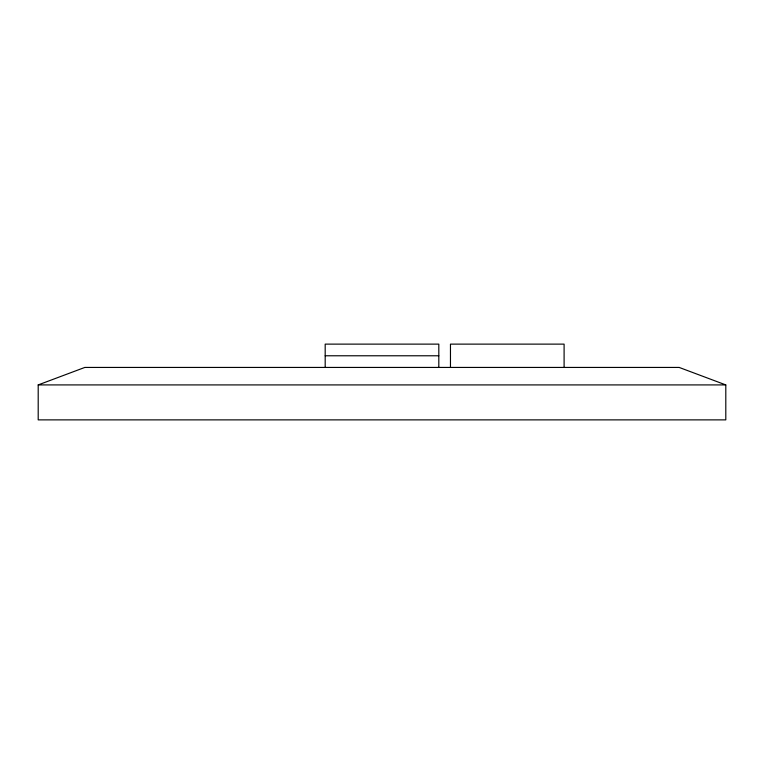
<?xml version="1.0" encoding="UTF-8"?>
<svg xmlns="http://www.w3.org/2000/svg" width="764" height="764" viewBox="0 0 764 764"><rect width="100%" height="100%" fill="white"/><g stroke="black" fill="none" stroke-linecap="round" stroke-linejoin="round"><path stroke-width="1.15" d="M38.2 384.913L84.814 367.436L679.186 367.436L725.8 384.913L725.8 419.875L38.2 419.875L38.2 384.913L725.8 384.913M325.187 355.776L438.813 355.776M564.099 367.436L564.099 344.125L450.464 344.125L450.464 367.436M438.813 367.436L438.813 344.125L325.187 344.125L325.187 367.436"/></g></svg>
